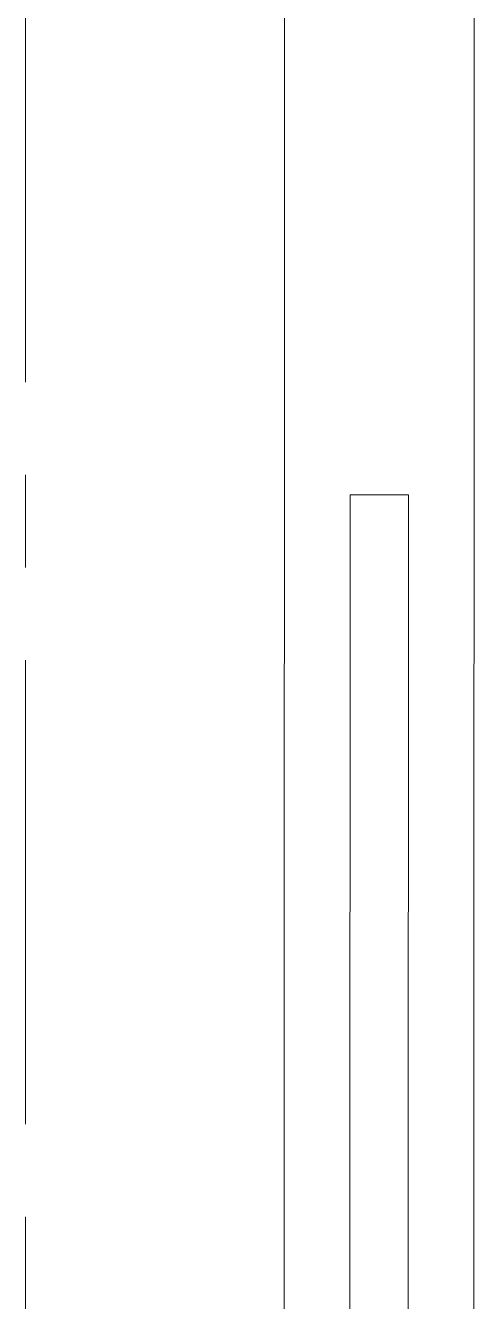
# Model space of a CAD drawing. Header units: millimetres. Extents: x 26027 to 581921, y 7230 to 233891.
# Drawn here: x 495198.8 to 495352.6, y 132670.9 to 133107.6 of the extents above; entities that cross this region are included whole.
import ezdxf

# ---------------------------------------------------------------- set-up
doc = ezdxf.new("R2010")
doc.units = ezdxf.units.MM
doc.header["$LTSCALE"] = 5
doc.linetypes.add('CENTER', pattern=[50.8, 31.75, -6.35, 6.35, -6.35])
doc.layers.add('axes', color=252, linetype='Continuous')
doc.layers.add('Medical Equipment and Furniture', color=252, linetype='Continuous', lineweight=0)
doc.layers.add('Medical Equipment and Furniture1', color=252, linetype='Continuous', lineweight=5)

# ---------------------------------------------------------------- blocks, each defined once
blk = doc.blocks.new('HF16786E-P')
at = {"layer": 'Medical Equipment and Furniture1'}
for p, q in [((0, 0.425), (-2.14, 0.425)), ((-0.48, 0.4025), (-1.66, 0.4025)), ((-0.48, 0.3825), (-0.48, 0.4025)), ((-0.48, 0.3825), (-1.66, 0.3825)), ((-0.28, 0.36), (-1.86, 0.36))]:
    blk.add_line(p, q, dxfattribs=at)
for points in [[(-0.48, 0.3825), (-0.48, 0.3825), (-0.48, 0.3825), (-0.48, 0.3825), (-0.48, 0.3825), (-0.48, 0.3825), (-0.48, 0.3825), (-0.48, 0.3825), (-0.48, 0.3825), (-0.48, 0.3825), (-0.48, 0.3825), (-0.48, 0.3825), (-0.48, 0.3825), (-0.48, 0.3825), (-0.48, 0.3825), (-0.48, 0.3825), (-0.48, 0.3825), (-0.48, 0.3825), (-0.48, 0.3825), (-0.48, 0.3825), (-0.48, 0.3825), (-0.48, 0.3825), (-0.48, 0.3825), (-0.48, 0.3825), (-0.48, 0.3825), (-0.48, 0.3825), (-0.48, 0.3825), (-0.48, 0.3825), (-0.48, 0.3825), (-0.48, 0.3825), (-0.48, 0.3825), (-0.48, 0.3825), (-0.48, 0.3825), (-0.48, 0.3825), (-0.48, 0.3825), (-0.48, 0.3825), (-0.48, 0.3825), (-0.48, 0.3825), (-0.48, 0.3825), (-0.48, 0.3825), (-0.48, 0.3825), (-0.48, 0.3825), (-0.48, 0.3825), (-0.48, 0.3825), (-0.48, 0.3825), (-0.48, 0.3825), (-0.48, 0.3825), (-0.48, 0.3825), (-0.48, 0.3825), (-0.48, 0.3825), (-0.48, 0.3825), (-0.48, 0.3825), (-0.48, 0.3825), (-0.48, 0.3825), (-0.48, 0.3825), (-0.48, 0.3825), (-0.48, 0.3825), (-0.48, 0.3825), (-0.48, 0.3825), (-0.48, 0.3825), (-0.48, 0.3825), (-0.48, 0.3825), (-0.48, 0.3825), (-0.48, 0.3825), (-0.48, 0.3825), (-0.48, 0.3825), (-0.48, 0.3825), (-0.48, 0.3825), (-0.48, 0.3825), (-0.48, 0.3825), (-0.48, 0.3825), (-0.48, 0.3825), (-0.48, 0.3825), (-0.48, 0.3825), (-0.48, 0.3825), (-0.48, 0.3825), (-0.48, 0.3825), (-0.48, 0.3825), (-0.48, 0.3825), (-0.48, 0.3825), (-0.48, 0.3825), (-0.48, 0.3825), (-0.48, 0.3825), (-0.48, 0.3825), (-0.48, 0.3825), (-0.48, 0.3825), (-0.48, 0.3825), (-0.48, 0.3825), (-0.48, 0.3825), (-0.48, 0.3825), (-0.48, 0.3825), (-0.48, 0.3825), (-0.48, 0.3825), (-0.48, 0.3825), (-0.48, 0.3825), (-0.48, 0.3825), (-0.48, 0.3825), (-0.48, 0.3825), (-0.48, 0.3825), (-0.48, 0.3825), (-0.48, 0.3825), (-0.48, 0.3825), (-0.48, 0.3825), (-0.48, 0.3825), (-0.48, 0.3825), (-0.48, 0.3825), (-0.48, 0.3825), (-0.48, 0.3825), (-0.48, 0.3825), (-0.48, 0.3825), (-0.48, 0.3825), (-0.48, 0.3825), (-0.48, 0.3825), (-0.48, 0.3825), (-0.48, 0.3825), (-0.48, 0.3825), (-0.48, 0.3825), (-0.48, 0.3825), (-0.48, 0.3825), (-0.48, 0.3825), (-0.48, 0.3825), (-0.48, 0.3825), (-0.48, 0.3825), (-0.48, 0.3825), (-0.48, 0.3825), (-0.48, 0.3825), (-0.48, 0.3825), (-0.48, 0.3825), (-0.48, 0.3825), (-0.48, 0.3825), (-0.48, 0.3825), (-0.48, 0.3825), (-0.48, 0.3825), (-0.48, 0.3825), (-0.48, 0.3825), (-0.48, 0.3825), (-0.48, 0.3825), (-0.48, 0.3825), (-0.48, 0.3825), (-0.48, 0.3825), (-0.48, 0.3825), (-0.48, 0.3825), (-0.48, 0.3825), (-0.48, 0.3825), (-0.48, 0.3825), (-0.48, 0.3825), (-0.48, 0.3825), (-0.48, 0.3825), (-0.48, 0.3825), (-0.48, 0.3825), (-0.48, 0.3825), (-0.48, 0.3825), (-0.48, 0.3825), (-0.48, 0.3825), (-0.48, 0.3825), (-0.48, 0.3825), (-0.48, 0.3825), (-0.48, 0.3825), (-0.48, 0.3825), (-0.48, 0.3825), (-0.48, 0.3825), (-0.48, 0.3825), (-0.48, 0.3825), (-0.48, 0.3825), (-0.48, 0.3825), (-0.48, 0.3825), (-0.48, 0.3825), (-0.48, 0.3825), (-0.48, 0.3825), (-0.48, 0.3825), (-0.48, 0.3825), (-0.48, 0.3825), (-0.48, 0.3825), (-0.48, 0.3825), (-0.48, 0.3825), (-0.48, 0.3825), (-0.48, 0.3825), (-0.48, 0.3825), (-0.48, 0.3825), (-0.48, 0.3825), (-0.48, 0.3825), (-0.48, 0.3825), (-0.48, 0.3825), (-0.48, 0.3825), (-0.48, 0.3825), (-0.48, 0.3825), (-0.48, 0.3825), (-0.48, 0.3825), (-0.48, 0.3825), (-0.48, 0.3825), (-0.48, 0.3825), (-0.48, 0.3825), (-0.48, 0.3825), (-0.48, 0.3825), (-0.48, 0.3825), (-0.48, 0.3825), (-0.48, 0.3825), (-0.48, 0.3825), (-0.48, 0.3825), (-0.48, 0.3825), (-0.48, 0.3825), (-0.48, 0.3825), (-0.48, 0.3825), (-0.48, 0.3825), (-0.48, 0.3825), (-0.48, 0.3825), (-0.48, 0.3825), (-0.48, 0.3825), (-0.48, 0.3825), (-0.48, 0.3825), (-0.48, 0.3825), (-0.48, 0.3825), (-0.48, 0.3825), (-0.48, 0.3825), (-0.48, 0.3825), (-0.48, 0.3825), (-0.48, 0.3825), (-0.48, 0.3825), (-0.48, 0.3825)], [(-0.48, 0.3825), (-0.48, 0.3825), (-0.48, 0.3825), (-0.48, 0.3825), (-0.48, 0.3825), (-0.48, 0.3825), (-0.48, 0.3825), (-0.48, 0.3825), (-0.48, 0.3825), (-0.48, 0.3825), (-0.48, 0.3825), (-0.48, 0.3825), (-0.48, 0.3825), (-0.48, 0.3825), (-0.48, 0.3825), (-0.48, 0.3825), (-0.48, 0.3825), (-0.48, 0.3825), (-0.48, 0.3825), (-0.48, 0.3825), (-0.48, 0.3825), (-0.48, 0.3825), (-0.48, 0.3825), (-0.48, 0.3825), (-0.48, 0.3825), (-0.48, 0.3825), (-0.48, 0.3825), (-0.48, 0.3825), (-0.48, 0.3825), (-0.48, 0.3825), (-0.48, 0.3825), (-0.48, 0.3825), (-0.48, 0.3825), (-0.48, 0.3825), (-0.48, 0.3825), (-0.48, 0.3825), (-0.48, 0.3825), (-0.48, 0.3825), (-0.48, 0.3825), (-0.48, 0.3825), (-0.48, 0.3825), (-0.48, 0.3825), (-0.48, 0.3825), (-0.48, 0.3825), (-0.48, 0.3825), (-0.48, 0.3825), (-0.48, 0.3825), (-0.48, 0.3825), (-0.48, 0.3825), (-0.48, 0.3825), (-0.48, 0.3825), (-0.48, 0.3825), (-0.48, 0.3825), (-0.48, 0.3825), (-0.48, 0.3825), (-0.48, 0.3825), (-0.48, 0.3825), (-0.48, 0.3825), (-0.48, 0.3825), (-0.48, 0.3825), (-0.48, 0.3825), (-0.48, 0.3825), (-0.48, 0.3825), (-0.48, 0.3825), (-0.48, 0.3825), (-0.48, 0.3825), (-0.48, 0.3825), (-0.48, 0.3825), (-0.48, 0.3825), (-0.48, 0.3825), (-0.48, 0.3825), (-0.48, 0.3825), (-0.48, 0.3825), (-0.48, 0.3825), (-0.48, 0.3825), (-0.48, 0.3825), (-0.48, 0.3825), (-0.48, 0.3825), (-0.48, 0.3825), (-0.48, 0.3825), (-0.48, 0.3825), (-0.48, 0.3825), (-0.48, 0.3825), (-0.48, 0.3825), (-0.48, 0.3825), (-0.48, 0.3825), (-0.48, 0.3825), (-0.48, 0.3825), (-0.48, 0.3825), (-0.48, 0.3825), (-0.48, 0.3825), (-0.48, 0.3825), (-0.48, 0.3825), (-0.48, 0.3825), (-0.48, 0.3825), (-0.48, 0.3825), (-0.48, 0.3825), (-0.48, 0.3825), (-0.48, 0.3825), (-0.48, 0.3825), (-0.48, 0.3825), (-0.48, 0.3825), (-0.48, 0.3825), (-0.48, 0.3825), (-0.48, 0.3825), (-0.48, 0.3825), (-0.48, 0.3825), (-0.48, 0.3825), (-0.48, 0.3825), (-0.48, 0.3825), (-0.48, 0.3825), (-0.48, 0.3825), (-0.48, 0.3825), (-0.48, 0.3825), (-0.48, 0.3825), (-0.48, 0.3825), (-0.48, 0.3825), (-0.48, 0.3825), (-0.48, 0.3825), (-0.48, 0.3825), (-0.48, 0.3825), (-0.48, 0.3825), (-0.48, 0.3825), (-0.48, 0.3825), (-0.48, 0.3825), (-0.48, 0.3825), (-0.48, 0.3825), (-0.48, 0.3825), (-0.48, 0.3825), (-0.48, 0.3825), (-0.48, 0.3825), (-0.48, 0.3825), (-0.48, 0.3825), (-0.48, 0.3825), (-0.48, 0.3825), (-0.48, 0.3825), (-0.48, 0.3825), (-0.48, 0.3825), (-0.48, 0.3825), (-0.48, 0.3825), (-0.48, 0.3825), (-0.48, 0.3825), (-0.48, 0.3825), (-0.48, 0.3825), (-0.48, 0.3825), (-0.48, 0.3825), (-0.48, 0.3825), (-0.48, 0.3825), (-0.48, 0.3825), (-0.48, 0.3825), (-0.48, 0.3825), (-0.48, 0.3825), (-0.48, 0.3825), (-0.48, 0.3825), (-0.48, 0.3825), (-0.48, 0.3825), (-0.48, 0.3825), (-0.48, 0.3825), (-0.48, 0.3825), (-0.48, 0.3825), (-0.48, 0.3825), (-0.48, 0.3825), (-0.48, 0.3825), (-0.48, 0.3825), (-0.48, 0.3825), (-0.48, 0.3825), (-0.48, 0.3825), (-0.48, 0.3825), (-0.48, 0.3825), (-0.48, 0.3825), (-0.48, 0.3825), (-0.48, 0.3825), (-0.48, 0.3825), (-0.48, 0.3825), (-0.48, 0.3825), (-0.48, 0.3825), (-0.48, 0.3825), (-0.48, 0.3825), (-0.48, 0.3825), (-0.48, 0.3825), (-0.48, 0.3825), (-0.48, 0.3825), (-0.48, 0.3825), (-0.48, 0.3825), (-0.48, 0.3825), (-0.48, 0.3825), (-0.48, 0.3825), (-0.48, 0.3825), (-0.48, 0.3825), (-0.48, 0.3825), (-0.48, 0.3825), (-0.48, 0.3825), (-0.48, 0.3825), (-0.48, 0.3825), (-0.48, 0.3825), (-0.48, 0.3825), (-0.48, 0.3825), (-0.48, 0.3825), (-0.48, 0.3825), (-0.48, 0.3825), (-0.48, 0.3825), (-0.48, 0.3825), (-0.48, 0.3825), (-0.48, 0.3825), (-0.48, 0.3825), (-0.48, 0.3825), (-0.48, 0.3825), (-0.48, 0.3825), (-0.48, 0.3825), (-0.48, 0.3825), (-0.48, 0.3825), (-0.48, 0.3825), (-0.48, 0.3825), (-0.48, 0.3825)], [(-0.48, 0.3825), (-0.48, 0.3825), (-0.48, 0.3825), (-0.48, 0.3825), (-0.48, 0.3825), (-0.48, 0.3825), (-0.48, 0.3825), (-0.48, 0.3825), (-0.48, 0.3825), (-0.48, 0.3825), (-0.48, 0.3825), (-0.48, 0.3825), (-0.48, 0.3825), (-0.48, 0.3825), (-0.48, 0.3825), (-0.48, 0.3825), (-0.48, 0.3825), (-0.48, 0.3825), (-0.48, 0.3825), (-0.48, 0.3825), (-0.48, 0.3825), (-0.48, 0.3825), (-0.48, 0.3825), (-0.48, 0.3825), (-0.48, 0.3825), (-0.48, 0.3825), (-0.48, 0.3825), (-0.48, 0.3825), (-0.48, 0.3825), (-0.48, 0.3825), (-0.48, 0.3825), (-0.48, 0.3825), (-0.48, 0.3825), (-0.48, 0.3825), (-0.48, 0.3825), (-0.48, 0.3825), (-0.48, 0.3825), (-0.48, 0.3825), (-0.48, 0.3825), (-0.48, 0.3825), (-0.48, 0.3825), (-0.48, 0.3825), (-0.48, 0.3825), (-0.48, 0.3825), (-0.48, 0.3825), (-0.48, 0.3825), (-0.48, 0.3825), (-0.48, 0.3825), (-0.48, 0.3825), (-0.48, 0.3825), (-0.48, 0.3825), (-0.48, 0.3825), (-0.48, 0.3825), (-0.48, 0.3825), (-0.48, 0.3825), (-0.48, 0.3825), (-0.48, 0.3825), (-0.48, 0.3825), (-0.48, 0.3825), (-0.48, 0.3825), (-0.48, 0.3825), (-0.48, 0.3825), (-0.48, 0.3825), (-0.48, 0.3825), (-0.48, 0.3825), (-0.48, 0.3825), (-0.48, 0.3825), (-0.48, 0.3825), (-0.48, 0.3825), (-0.48, 0.3825), (-0.48, 0.3825), (-0.48, 0.3825), (-0.48, 0.3825), (-0.48, 0.3825), (-0.48, 0.3825), (-0.48, 0.3825), (-0.48, 0.3825), (-0.48, 0.3825), (-0.48, 0.3825), (-0.48, 0.3825), (-0.48, 0.3825), (-0.48, 0.3825), (-0.48, 0.3825), (-0.48, 0.3825), (-0.48, 0.3825), (-0.48, 0.3825), (-0.48, 0.3825), (-0.48, 0.3825), (-0.48, 0.3825), (-0.48, 0.3825), (-0.48, 0.3825), (-0.48, 0.3825), (-0.48, 0.3825), (-0.48, 0.3825), (-0.48, 0.3825), (-0.48, 0.3825), (-0.48, 0.3825), (-0.48, 0.3825), (-0.48, 0.3825), (-0.48, 0.3825), (-0.48, 0.3825), (-0.48, 0.3825), (-0.48, 0.3825), (-0.48, 0.3825), (-0.48, 0.3825), (-0.48, 0.3825), (-0.48, 0.3825), (-0.48, 0.3825), (-0.48, 0.3825), (-0.48, 0.3825), (-0.48, 0.3825), (-0.48, 0.3825), (-0.48, 0.3825), (-0.48, 0.3825), (-0.48, 0.3825), (-0.48, 0.3825), (-0.48, 0.3825), (-0.48, 0.3825), (-0.48, 0.3825), (-0.48, 0.3825), (-0.48, 0.3825), (-0.48, 0.3825), (-0.48, 0.3825), (-0.48, 0.3825), (-0.48, 0.3825), (-0.48, 0.3825), (-0.48, 0.3825), (-0.48, 0.3825), (-0.48, 0.3825), (-0.48, 0.3825), (-0.48, 0.3825), (-0.48, 0.3825), (-0.48, 0.3825), (-0.48, 0.3825), (-0.48, 0.3825), (-0.48, 0.3825), (-0.48, 0.3825), (-0.48, 0.3825), (-0.48, 0.3825), (-0.48, 0.3825), (-0.48, 0.3825), (-0.48, 0.3825), (-0.48, 0.3825), (-0.48, 0.3825), (-0.48, 0.3825), (-0.48, 0.3825), (-0.48, 0.3825), (-0.48, 0.3825), (-0.48, 0.3825), (-0.48, 0.3825), (-0.48, 0.3825), (-0.48, 0.3825), (-0.48, 0.3825), (-0.48, 0.3825), (-0.48, 0.3825), (-0.48, 0.3825), (-0.48, 0.3825), (-0.48, 0.3825), (-0.48, 0.3825), (-0.48, 0.3825), (-0.48, 0.3825), (-0.48, 0.3825), (-0.48, 0.3825), (-0.48, 0.3825), (-0.48, 0.3825), (-0.48, 0.3825), (-0.48, 0.3825), (-0.48, 0.3825), (-0.48, 0.3825), (-0.48, 0.3825), (-0.48, 0.3825), (-0.48, 0.3825), (-0.48, 0.3825), (-0.48, 0.3825), (-0.48, 0.3825), (-0.48, 0.3825), (-0.48, 0.3825), (-0.48, 0.3825), (-0.48, 0.3825), (-0.48, 0.3825), (-0.48, 0.3825), (-0.48, 0.3825), (-0.48, 0.3825), (-0.48, 0.3825), (-0.48, 0.3825), (-0.48, 0.3825), (-0.48, 0.3825), (-0.48, 0.3825), (-0.48, 0.3825), (-0.48, 0.3825), (-0.48, 0.3825), (-0.48, 0.3825), (-0.48, 0.3825), (-0.48, 0.3825), (-0.48, 0.3825), (-0.48, 0.3825), (-0.48, 0.3825), (-0.48, 0.3825), (-0.48, 0.3825), (-0.48, 0.3825), (-0.48, 0.3825), (-0.48, 0.3825), (-0.48, 0.3825), (-0.48, 0.3825), (-0.48, 0.3825), (-0.48, 0.3825), (-0.48, 0.3825), (-0.48, 0.3825), (-0.48, 0.3825), (-0.48, 0.3825), (-0.48, 0.3825), (-0.48, 0.3825), (-0.48, 0.3825), (-0.48, 0.3825), (-0.48, 0.3825), (-0.48, 0.3825), (-0.48, 0.3825), (-0.48, 0.3825), (-0.48, 0.3825), (-0.48, 0.3825), (-0.48, 0.3825), (-0.48, 0.3825), (-0.48, 0.3825), (-0.48, 0.3825), (-0.48, 0.3825), (-0.48, 0.3825), (-0.48, 0.3825), (-0.48, 0.3825), (-0.48, 0.3825), (-0.48, 0.3825), (-0.48, 0.3825), (-0.48, 0.3825), (-0.48, 0.3825), (-0.48, 0.3825), (-0.48, 0.3825), (-0.48, 0.3825), (-0.48, 0.3825), (-0.48, 0.3825), (-0.48, 0.3825), (-0.48, 0.3825), (-0.48, 0.3825), (-0.48, 0.3825), (-0.48, 0.3825), (-0.48, 0.3825), (-0.48, 0.3825), (-0.48, 0.3825), (-0.48, 0.3825), (-0.48, 0.3825), (-0.48, 0.3825), (-0.48, 0.3825), (-0.48, 0.3825), (-0.48, 0.3825), (-0.48, 0.3825), (-0.48, 0.3825), (-0.48, 0.3825), (-0.48, 0.3825), (-0.48, 0.3825), (-0.48, 0.3825), (-0.48, 0.3825), (-0.48, 0.3825), (-0.48, 0.3825), (-0.48, 0.3825), (-0.48, 0.3825), (-0.48, 0.3825), (-0.48, 0.3825), (-0.48, 0.3825), (-0.48, 0.3825), (-0.48, 0.3825), (-0.48, 0.3825), (-0.48, 0.3825), (-0.48, 0.3825), (-0.48, 0.3825), (-0.48, 0.3825), (-0.48, 0.3825), (-0.48, 0.3825), (-0.48, 0.3825), (-0.48, 0.3825)]]:
    blk.add_lwpolyline(points, close=True, dxfattribs=at)
for points in [[(-0.48, 0.3825), (-0.48, 0.3825), (-0.48, 0.3825), (-0.48, 0.3825), (-0.48, 0.3825), (-0.48, 0.3825), (-0.48, 0.3825), (-0.48, 0.3825)], [(-0.48, 0.3825), (-0.48, 0.3825), (-0.48, 0.3825), (-0.48, 0.3825), (-0.48, 0.3825), (-0.48, 0.3825), (-0.48, 0.3825), (-0.48, 0.3825), (-0.48, 0.3825), (-0.48, 0.3825), (-0.48, 0.3825), (-0.48, 0.3825), (-0.48, 0.3825), (-0.48, 0.3825), (-0.48, 0.3825), (-0.48, 0.3825), (-0.48, 0.3825), (-0.48, 0.3825), (-0.48, 0.3825), (-0.48, 0.3825), (-0.48, 0.3825), (-0.48, 0.3825), (-0.48, 0.3825), (-0.48, 0.3825), (-0.48, 0.3825), (-0.48, 0.3825), (-0.48, 0.3825), (-0.48, 0.3825), (-0.48, 0.3825), (-0.48, 0.3825), (-0.48, 0.3825), (-0.48, 0.3825), (-0.48, 0.3825), (-0.48, 0.3825), (-0.48, 0.3825), (-0.48, 0.3825), (-0.48, 0.3825), (-0.48, 0.3825), (-0.48, 0.3825), (-0.48, 0.3825), (-0.48, 0.3825), (-0.48, 0.3825), (-0.48, 0.3825), (-0.48, 0.3825), (-0.48, 0.3825), (-0.48, 0.3825), (-0.48, 0.3825), (-0.48, 0.3825), (-0.48, 0.3825), (-0.48, 0.3825), (-0.48, 0.3825), (-0.48, 0.3825), (-0.48, 0.3825), (-0.48, 0.3825), (-0.48, 0.3825), (-0.48, 0.3825), (-0.48, 0.3825), (-0.48, 0.3825), (-0.48, 0.3825), (-0.48, 0.3825), (-0.48, 0.3825), (-0.48, 0.3825), (-0.48, 0.3825), (-0.48, 0.3825), (-0.48, 0.3825), (-0.48, 0.3825), (-0.48, 0.3825), (-0.48, 0.3825), (-0.48, 0.3825), (-0.48, 0.3825), (-0.48, 0.3825), (-0.48, 0.3825), (-0.48, 0.3825), (-0.48, 0.3825), (-0.48, 0.3825), (-0.48, 0.3825), (-0.48, 0.3825), (-0.48, 0.3825), (-0.48, 0.3825), (-0.48, 0.3825), (-0.48, 0.3825), (-0.48, 0.3825), (-0.48, 0.3825), (-0.48, 0.3825), (-0.48, 0.3825), (-0.48, 0.3825), (-0.48, 0.3825), (-0.48, 0.3825), (-0.48, 0.3825), (-0.48, 0.3825), (-0.48, 0.3825), (-0.48, 0.3825), (-0.48, 0.3825), (-0.48, 0.3825), (-0.48, 0.3825), (-0.48, 0.3825), (-0.48, 0.3825), (-0.48, 0.3825), (-0.48, 0.3825), (-0.48, 0.3825), (-0.48, 0.3825), (-0.48, 0.3825), (-0.48, 0.3825), (-0.48, 0.3825), (-0.48, 0.3825), (-0.48, 0.3825), (-0.48, 0.3825), (-0.48, 0.3825), (-0.48, 0.3825), (-0.48, 0.3825), (-0.48, 0.3825)], [(-0.48, 0.3825), (-0.48, 0.3825), (-0.48, 0.3825), (-0.48, 0.3825), (-0.48, 0.3825), (-0.48, 0.3825), (-0.48, 0.3825), (-0.48, 0.3825), (-0.48, 0.3825), (-0.48, 0.3825), (-0.48, 0.3825), (-0.48, 0.3825), (-0.48, 0.3825), (-0.48, 0.3825), (-0.48, 0.3825), (-0.48, 0.3825), (-0.48, 0.3825)], [(-0.48, 0.3825), (-0.48, 0.3825), (-0.48, 0.3825), (-0.48, 0.3825), (-0.48, 0.3825), (-0.48, 0.3825), (-0.48, 0.3825)], [(-0.48, 0.3825), (-0.48, 0.3825), (-0.48, 0.3825), (-0.48, 0.3825), (-0.48, 0.3825), (-0.48, 0.3825), (-0.48, 0.3825), (-0.48, 0.3825), (-0.48, 0.3825), (-0.48, 0.3825), (-0.48, 0.3825), (-0.48, 0.3825)], [(-0.48, 0.3825), (-0.48, 0.3825), (-0.48, 0.3825), (-0.48, 0.3825), (-0.48, 0.3825), (-0.48, 0.3825), (-0.48, 0.3825), (-0.48, 0.3825), (-0.48, 0.3825), (-0.48, 0.3825), (-0.48, 0.3825), (-0.48, 0.3825), (-0.48, 0.3825), (-0.48, 0.3825), (-0.48, 0.3825), (-0.48, 0.3825), (-0.48, 0.3825), (-0.48, 0.3825), (-0.48, 0.3825), (-0.48, 0.3825), (-0.48, 0.3825), (-0.48, 0.3825), (-0.48, 0.3825), (-0.48, 0.3825), (-0.48, 0.3825), (-0.48, 0.3825), (-0.48, 0.3825), (-0.48, 0.3825), (-0.48, 0.3825), (-0.48, 0.3825), (-0.48, 0.3825), (-0.48, 0.3825), (-0.48, 0.3825), (-0.48, 0.3825), (-0.48, 0.3825), (-0.48, 0.3825), (-0.48, 0.3825), (-0.48, 0.3825), (-0.48, 0.3825), (-0.48, 0.3825), (-0.48, 0.3825), (-0.48, 0.3825), (-0.48, 0.3825), (-0.48, 0.3825), (-0.48, 0.3825), (-0.48, 0.3825), (-0.48, 0.3825), (-0.48, 0.3825), (-0.48, 0.3825), (-0.48, 0.3825), (-0.48, 0.3825), (-0.48, 0.3825), (-0.48, 0.3825), (-0.48, 0.3825), (-0.48, 0.3825), (-0.48, 0.3825), (-0.48, 0.3825), (-0.48, 0.3825), (-0.48, 0.3825), (-0.48, 0.3825), (-0.48, 0.3825), (-0.48, 0.3825), (-0.48, 0.3825), (-0.48, 0.3825), (-0.48, 0.3825), (-0.48, 0.3825), (-0.48, 0.3825), (-0.48, 0.3825), (-0.48, 0.3825), (-0.48, 0.3825), (-0.48, 0.3825), (-0.48, 0.3825), (-0.48, 0.3825), (-0.48, 0.3825), (-0.48, 0.3825), (-0.48, 0.3825), (-0.48, 0.3825), (-0.48, 0.3825), (-0.48, 0.3825), (-0.48, 0.3825), (-0.48, 0.3825), (-0.48, 0.3825), (-0.48, 0.3825), (-0.48, 0.3825), (-0.48, 0.3825), (-0.48, 0.3825), (-0.48, 0.3825), (-0.48, 0.3825), (-0.48, 0.3825)], [(-0.48, 0.3825), (-0.48, 0.3825), (-0.48, 0.3825), (-0.48, 0.3825), (-0.48, 0.3825), (-0.48, 0.3825), (-0.48, 0.3825), (-0.48, 0.3825), (-0.48, 0.3825), (-0.48, 0.3825), (-0.48, 0.3825), (-0.48, 0.3825), (-0.48, 0.3825), (-0.48, 0.3825), (-0.48, 0.3825), (-0.48, 0.3825), (-0.48, 0.3825), (-0.48, 0.3825), (-0.48, 0.3825), (-0.48, 0.3825), (-0.48, 0.3825), (-0.48, 0.3825), (-0.48, 0.3825), (-0.48, 0.3825), (-0.48, 0.3825), (-0.48, 0.3825), (-0.48, 0.3825), (-0.48, 0.3825), (-0.48, 0.3825), (-0.48, 0.3825), (-0.48, 0.3825), (-0.48, 0.3825), (-0.48, 0.3825), (-0.48, 0.3825), (-0.48, 0.3825), (-0.48, 0.3825), (-0.48, 0.3825), (-0.48, 0.3825), (-0.48, 0.3825), (-0.48, 0.3825), (-0.48, 0.3825), (-0.48, 0.3825), (-0.48, 0.3825), (-0.48, 0.3825), (-0.48, 0.3825), (-0.48, 0.3825), (-0.48, 0.3825), (-0.48, 0.3825), (-0.48, 0.3825), (-0.48, 0.3825), (-0.48, 0.3825), (-0.48, 0.3825), (-0.48, 0.3825), (-0.48, 0.3825)], [(-0.48, 0.3825), (-0.48, 0.3825), (-0.48, 0.3825), (-0.48, 0.3825), (-0.48, 0.3825), (-0.48, 0.3825), (-0.48, 0.3825), (-0.48, 0.3825), (-0.48, 0.3825), (-0.48, 0.3825)], [(-0.48, 0.3825), (-0.48, 0.3825), (-0.48, 0.3825), (-0.48, 0.3825), (-0.48, 0.3825), (-0.48, 0.3825), (-0.48, 0.3825), (-0.48, 0.3825), (-0.48, 0.3825), (-0.48, 0.3825)], [(-0.48, 0.3825), (-0.48, 0.3825), (-0.48, 0.3825), (-0.48, 0.3825), (-0.48, 0.3825), (-0.48, 0.3825), (-0.48, 0.3825), (-0.48, 0.3825), (-0.48, 0.3825), (-0.48, 0.3825), (-0.48, 0.3825), (-0.48, 0.3825), (-0.48, 0.3825), (-0.48, 0.3825), (-0.48, 0.3825)], [(-0.48, 0.3825), (-0.48, 0.3825), (-0.48, 0.3825), (-0.48, 0.3825), (-0.48, 0.3825), (-0.48, 0.3825), (-0.48, 0.3825), (-0.48, 0.3825), (-0.48, 0.3825), (-0.48, 0.3825)], [(-0.48, 0.3825), (-0.48, 0.3825), (-0.48, 0.3825), (-0.48, 0.3825), (-0.48, 0.3825), (-0.48, 0.3825), (-0.48, 0.3825)], [(-0.48, 0.3825), (-0.48, 0.3825), (-0.48, 0.3825), (-0.48, 0.3825), (-0.48, 0.3825), (-0.48, 0.3825), (-0.48, 0.3825), (-0.48, 0.3825), (-0.48, 0.3825), (-0.48, 0.3825)], [(-0.48, 0.3825), (-0.48, 0.3825), (-0.48, 0.3825), (-0.48, 0.3825), (-0.48, 0.3825), (-0.48, 0.3825), (-0.48, 0.3825), (-0.48, 0.3825), (-0.48, 0.3825), (-0.48, 0.3825), (-0.48, 0.3825), (-0.48, 0.3825), (-0.48, 0.3825), (-0.48, 0.3825), (-0.48, 0.3825), (-0.48, 0.3825), (-0.48, 0.3825), (-0.48, 0.3825)], [(-0.48, 0.3825), (-0.48, 0.3825), (-0.48, 0.3825), (-0.48, 0.3825), (-0.48, 0.3825), (-0.48, 0.3825), (-0.48, 0.3825), (-0.48, 0.3825), (-0.48, 0.3825)]]:
    blk.add_lwpolyline(points, dxfattribs=at)

msp = doc.modelspace()

# ---------------------------------------------------------------- linework, layer by layer
at = {"layer": 'axes', "linetype": 'CENTER', "lineweight": 0}
msp.add_line((495198.77, 120285.59, 0), (495198.77, 210035.27, 0), dxfattribs=at)

# ---------------------------------------------------------------- block references
at = {"layer": 'Medical Equipment and Furniture', "lineweight": 0, "xscale": -1000, "yscale": 1000, "zscale": 1000, "rotation": 269.9850063405836}
msp.add_blockref('HF16786E-P', (494927.58, 133427.08, 0), dxfattribs=at)

doc.saveas('drawing.dxf')
